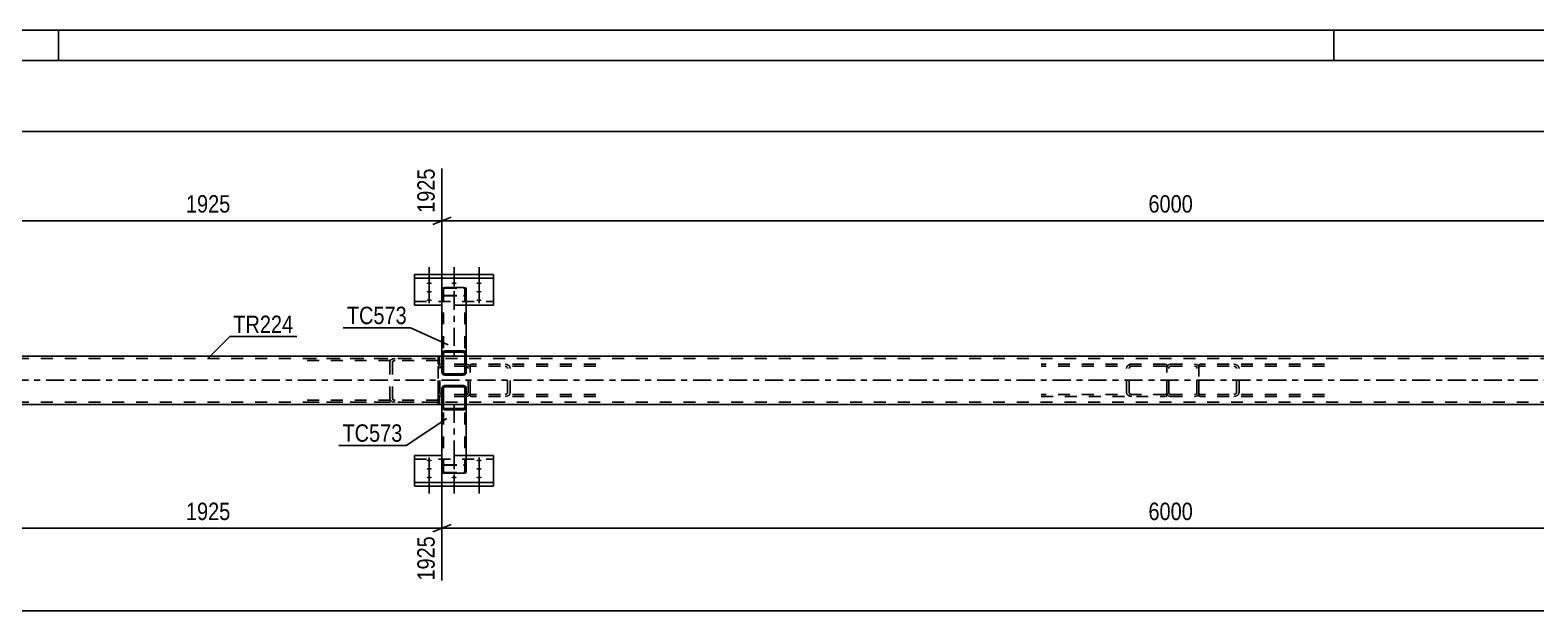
# Model space of a CAD drawing. Header units: millimetres. Extents: x -153 to 1036, y -682 to 159.
# Drawn here: x -18.5 to 229.5, y 63.3 to 158.9 of the extents above; entities that cross this region are included whole.
import ezdxf

# ---------------------------------------------------------------- set-up
doc = ezdxf.new("R2010")
doc.units = ezdxf.units.MM
doc.linetypes.add('DXK_LINE_DOT2', pattern=[3.9198, 1.9599, -1.9599])
doc.linetypes.add('DXK_LINE_DOT3', pattern=[5.9187, 2.979, -0.9799, 0.9799, -0.9799])
doc.styles.add('Arial Narrow', font='ARIALN.TTF', dxfattribs={"height": 0.2})

# ---------------------------------------------------------------- blocks, each defined once
blk = doc.blocks.new('Unknown-761548098-1163')
at = {"color": 5, "linetype": 'Continuous'}
for p, q in [((1036.19, 158.95), (-152.81, 158.95)), ((-13.81, 153.95), (-13.81, 158.95)), ((196.19, 153.95), (196.19, 158.95)), ((1031.19, 153.95), (-147.81, 153.95))]:
    blk.add_line(p, q, dxfattribs=at)
blk = doc.blocks.new('Part-761548098-4624 - 4503')
at = {"color": 2, "linetype": 'Continuous'}
for p, q in [((49.33, 116.37), (49.36, 116.43)), ((49.33, 116.37), (49.33, 105.64)), ((49.36, 116.43), (49.47, 116.48)), ((49.47, 116.48), (49.62, 116.52)), ((49.62, 116.52), (49.81, 116.53)), ((49.81, 116.53), (52.85, 116.53)), ((52.85, 116.53), (53.03, 116.52)), ((53.03, 116.52), (53.19, 116.48)), ((53.19, 116.48), (53.29, 116.43)), ((53.29, 116.43), (53.33, 116.37)), ((53.33, 116.37), (53.33, 105.26)), ((52.85, 105.26), (49.56, 105.26)), ((53.08, 105.26), (52.85, 105.26)), ((53.33, 105.26), (53.32, 105.26))]:
    blk.add_line(p, q, dxfattribs=at)
at = {"color": 7, "linetype": 'DXK_LINE_DOT2'}
for p, q in [((49.36, 115.27), (49.33, 115.33)), ((49.47, 115.21), (49.36, 115.27)), ((49.62, 115.18), (49.47, 115.21)), ((49.58, 116.4), (49.57, 116.37)), ((49.57, 116.37), (49.57, 106.04)), ((49.57, 115.33), (49.58, 115.3)), ((49.64, 116.43), (49.58, 116.4)), ((49.58, 115.3), (49.64, 115.27)), ((49.81, 115.16), (49.62, 115.18)), ((49.71, 116.44), (49.64, 116.43)), ((49.64, 115.27), (49.71, 115.25)), ((49.81, 116.45), (49.71, 116.44)), ((49.71, 115.25), (49.81, 115.25)), ((49.81, 116.45), (52.85, 116.45)), ((49.81, 115.25), (52.85, 115.25)), ((49.81, 115.16), (52.85, 115.16)), ((52.94, 116.44), (52.85, 116.45)), ((52.85, 115.25), (52.94, 115.25)), ((53.03, 115.18), (52.85, 115.16)), ((53.02, 116.43), (52.94, 116.44)), ((52.94, 115.25), (53.02, 115.27)), ((53.07, 116.4), (53.02, 116.43)), ((53.02, 115.27), (53.03, 115.28)), ((53.03, 115.28), (53.07, 115.3)), ((53.19, 115.21), (53.03, 115.18)), ((53.09, 116.37), (53.07, 116.4)), ((53.07, 115.3), (53.09, 115.33)), ((53.09, 116.37), (53.09, 105.26)), ((53.29, 115.27), (53.19, 115.21)), ((53.33, 115.33), (53.29, 115.27)), ((49.33, 105.64), (49.33, 105.26)), ((49.56, 105.26), (49.33, 105.26)), ((49.57, 106.04), (49.57, 105.26)), ((52.85, 105.26), (53.03, 105.26)), ((53.07, 105.26), (53.09, 105.26)), ((53.32, 105.26), (53.08, 105.26))]:
    blk.add_line(p, q, dxfattribs=at)
at = {"color": 7, "linetype": 'DXK_LINE_DOT3'}
blk.add_line((51.33, 115.85), (51.33, 105.26), dxfattribs=at)
blk = doc.blocks.new('Part-761548098-4531 - 4503')
at = {"color": 7, "linetype": 'DXK_LINE_DOT2'}
for p, q in [((168.73, 103.5), (168.68, 103.26)), ((168.68, 99.26), (168.68, 103.26)), ((169, 103.26), (169.02, 103.38)), ((169, 99.26), (169, 103.26)), ((169.32, 103.9), (169.07, 103.85)), ((169.2, 103.55), (169.32, 103.58)), ((169.32, 103.9), (173.32, 103.9)), ((169.32, 103.58), (173.32, 103.58)), ((173.56, 103.85), (173.32, 103.9)), ((173.32, 103.58), (173.44, 103.55)), ((173.61, 103.38), (173.64, 103.26)), ((173.64, 99.26), (173.64, 103.26)), ((173.96, 103.26), (173.91, 103.5)), ((173.96, 99.26), (173.96, 103.26)), ((168.68, 99.26), (168.73, 99.01)), ((169.02, 99.13), (169, 99.26)), ((173.64, 99.26), (173.61, 99.13)), ((173.91, 99.01), (173.96, 99.26)), ((169.07, 98.67), (169.32, 98.62)), ((169.32, 98.94), (169.2, 98.96)), ((169.32, 98.94), (173.32, 98.94)), ((169.32, 98.62), (173.32, 98.62)), ((173.44, 98.96), (173.32, 98.94)), ((173.32, 98.62), (173.56, 98.67))]:
    blk.add_line(p, q, dxfattribs=at)
for centre, radius, start, end in [((169.32, 103.26), 0.64, 112.5, 157.5), ((169.32, 103.26), 0.32, 112.5, 157.5), ((173.32, 103.26), 0.32, 22.5, 67.5), ((173.32, 103.26), 0.64, 22.5, 67.5), ((169.32, 99.26), 0.64, 202.5, 247.5), ((169.32, 99.26), 0.32, 202.5, 247.5), ((173.32, 99.26), 0.32, 292.5, 337.5), ((173.32, 99.26), 0.64, 292.5, 337.5)]:
    blk.add_arc(centre, radius, start, end, dxfattribs=at)
blk = doc.blocks.new('Part-761548098-4597 - 4503')
at = {"color": 7, "linetype": 'DXK_LINE_DOT2'}
for p, q in [((48.73, 103.5), (48.68, 103.26)), ((48.68, 99.26), (48.68, 103.26)), ((49, 103.26), (49.02, 103.38)), ((49, 99.26), (49, 103.26)), ((49.32, 103.9), (49.07, 103.85)), ((49.2, 103.55), (49.32, 103.58)), ((53.32, 103.9), (49.32, 103.9)), ((53.32, 103.58), (49.32, 103.58)), ((53.56, 103.85), (53.32, 103.9)), ((53.32, 103.58), (53.44, 103.55)), ((53.61, 103.38), (53.64, 103.26)), ((53.64, 99.26), (53.64, 103.26)), ((53.96, 103.26), (53.91, 103.5)), ((53.96, 99.26), (53.96, 103.26)), ((48.68, 99.26), (48.73, 99.01)), ((49.02, 99.13), (49, 99.26)), ((53.64, 99.26), (53.61, 99.13)), ((53.91, 99.01), (53.96, 99.26)), ((49.07, 98.67), (49.32, 98.62)), ((49.32, 98.94), (49.2, 98.96)), ((53.32, 98.94), (49.32, 98.94)), ((53.32, 98.62), (49.32, 98.62)), ((53.44, 98.96), (53.32, 98.94)), ((53.32, 98.62), (53.56, 98.67))]:
    blk.add_line(p, q, dxfattribs=at)
for centre, radius, start, end in [((49.32, 103.26), 0.64, 112.5, 157.5), ((49.32, 103.26), 0.32, 112.5, 157.5), ((53.32, 103.26), 0.32, 22.5, 67.5), ((53.32, 103.26), 0.64, 22.5, 67.5), ((49.32, 99.26), 0.64, 202.5, 247.5), ((49.32, 99.26), 0.32, 202.5, 247.5), ((53.32, 99.26), 0.32, 292.5, 337.5), ((53.32, 99.26), 0.64, 292.5, 337.5)]:
    blk.add_arc(centre, radius, start, end, dxfattribs=at)
blk = doc.blocks.new('Part-761548098-4681 - 4503')
at = {"color": 7, "linetype": 'DXK_LINE_DOT2'}
for p, q in [((910.31, 104.86), (-27.68, 104.86)), ((53.33, 105.26), (49.32, 105.26)), ((910.31, 97.66), (-27.68, 97.66)), ((53.33, 97.26), (49.33, 97.26))]:
    blk.add_line(p, q, dxfattribs=at)
at = {"color": 2, "linetype": 'Continuous'}
for p, q in [((49.32, 105.26), (-22.88, 105.26)), ((289.31, 105.26), (53.33, 105.26)), ((49.33, 97.26), (-22.88, 97.26)), ((289.32, 97.26), (53.33, 97.26))]:
    blk.add_line(p, q, dxfattribs=at)
at = {"color": 7, "linetype": 'DXK_LINE_DOT3'}
blk.add_line((-27.68, 101.26), (910.31, 101.26), dxfattribs=at)
blk = doc.blocks.new('Part-761548098-4556 - 4503')
at = {"color": 7, "linetype": 'DXK_LINE_DOT2'}
for p, q in [((49.33, 96.88), (49.33, 97.26)), ((49.57, 97.26), (49.33, 97.26)), ((49.57, 86.14), (49.57, 97.26)), ((53.33, 97.26), (53.02, 97.26)), ((53.07, 97.26), (53.09, 97.26)), ((53.09, 86.14), (53.09, 97.26)), ((53.33, 96.88), (53.33, 97.26)), ((49.33, 87.18), (49.36, 87.25)), ((49.36, 87.25), (49.47, 87.3)), ((49.47, 87.3), (49.62, 87.34)), ((49.58, 87.22), (49.57, 87.18)), ((49.64, 87.24), (49.58, 87.22)), ((49.62, 87.34), (49.81, 87.35)), ((49.71, 87.26), (49.64, 87.24)), ((49.81, 87.27), (49.71, 87.26)), ((49.81, 87.35), (52.85, 87.35)), ((49.81, 87.27), (52.85, 87.27)), ((52.85, 87.35), (53.03, 87.34)), ((52.94, 87.26), (52.85, 87.27)), ((53.02, 87.24), (52.94, 87.26)), ((53.07, 87.22), (53.02, 87.24)), ((53.03, 87.34), (53.19, 87.3)), ((53.09, 87.18), (53.07, 87.22)), ((53.19, 87.3), (53.29, 87.25)), ((53.29, 87.25), (53.33, 87.18)), ((49.57, 86.14), (49.58, 86.11)), ((49.58, 86.11), (49.64, 86.09)), ((49.64, 86.09), (49.71, 86.07)), ((49.71, 86.07), (49.81, 86.06)), ((49.81, 86.06), (52.85, 86.06)), ((52.85, 86.06), (52.94, 86.07)), ((52.94, 86.07), (53.02, 86.09)), ((53.02, 86.09), (53.07, 86.11)), ((53.07, 86.11), (53.09, 86.14))]:
    blk.add_line(p, q, dxfattribs=at)
at = {"color": 2, "linetype": 'Continuous'}
for p, q in [((49.33, 86.14), (49.33, 96.88)), ((53.09, 97.26), (49.57, 97.26)), ((53.33, 86.14), (53.33, 96.88)), ((49.36, 86.08), (49.33, 86.14)), ((49.47, 86.03), (49.36, 86.08)), ((49.62, 85.99), (49.47, 86.03)), ((49.81, 85.98), (49.62, 85.99)), ((49.81, 85.98), (52.85, 85.98)), ((53.03, 85.99), (52.85, 85.98)), ((53.19, 86.03), (53.03, 85.99)), ((53.29, 86.08), (53.19, 86.03)), ((53.33, 86.14), (53.29, 86.08))]:
    blk.add_line(p, q, dxfattribs=at)
at = {"color": 7, "linetype": 'DXK_LINE_DOT3'}
blk.add_line((51.33, 97.26), (51.33, 86.66), dxfattribs=at)
blk = doc.blocks.new('Part-761548098-4584 - 4503')
at = {"color": 7, "linetype": 'DXK_LINE_DOT2'}
for p, q in [((54.21, 103.9), (53.96, 103.86)), ((53.96, 98.65), (53.96, 103.86)), ((53.96, 103.51), (54.05, 103.55)), ((54.05, 103.55), (54.21, 103.58)), ((74.64, 103.9), (54.21, 103.9)), ((74.64, 103.58), (54.21, 103.58)), ((60.04, 103.85), (59.71, 103.9)), ((59.71, 103.58), (59.87, 103.55)), ((60.11, 103.38), (60.14, 103.26)), ((60.14, 99.26), (60.14, 103.26)), ((60.58, 103.26), (60.52, 103.5)), ((60.58, 99.26), (60.58, 103.26)), ((60.14, 99.26), (60.11, 99.13)), ((60.52, 99.01), (60.58, 99.26)), ((54.05, 98.96), (53.96, 99)), ((53.96, 98.65), (54.21, 98.62)), ((54.21, 98.94), (54.05, 98.96)), ((74.64, 98.94), (54.21, 98.94)), ((74.64, 98.62), (54.21, 98.62)), ((59.87, 98.96), (59.71, 98.94)), ((59.71, 98.62), (60.04, 98.67))]:
    blk.add_line(p, q, dxfattribs=at)
for centre, radius, start, end in [((59.77, 103.16), 0.401, 32.4104, 75.4453), ((59.84, 103.07), 0.802, 32.4104, 75.4453), ((59.77, 99.35), 0.401, 284.5547, 327.5896), ((59.84, 99.44), 0.802, 284.5547, 327.5896)]:
    blk.add_arc(centre, radius, start, end, dxfattribs=at)
blk = doc.blocks.new('Part-761548098-4585 - 4503')
at = {"color": 7, "linetype": 'DXK_LINE_DOT2'}
for p, q in [((168.42, 103.9), (148, 103.9)), ((168.42, 103.58), (148, 103.58)), ((162.12, 103.5), (162.05, 103.26)), ((162.05, 99.26), (162.05, 103.26)), ((162.49, 103.26), (162.52, 103.38)), ((162.49, 99.26), (162.49, 103.26)), ((162.93, 103.9), (162.59, 103.85)), ((162.76, 103.55), (162.93, 103.58)), ((168.42, 103.9), (168.68, 103.86)), ((168.42, 103.58), (168.59, 103.55)), ((168.59, 103.55), (168.68, 103.51)), ((168.68, 98.65), (168.68, 103.86)), ((162.05, 99.26), (162.12, 99.01)), ((162.52, 99.13), (162.49, 99.26)), ((168.42, 98.94), (148, 98.94)), ((148, 98.62), (168.42, 98.62)), ((162.59, 98.67), (162.93, 98.62)), ((162.93, 98.94), (162.76, 98.96)), ((168.59, 98.96), (168.42, 98.94)), ((168.42, 98.62), (168.68, 98.65)), ((168.68, 99), (168.59, 98.96))]:
    blk.add_line(p, q, dxfattribs=at)
for centre, radius, start, end in [((162.79, 103.07), 0.802, 104.5547, 147.5896), ((162.86, 103.16), 0.401, 104.5547, 147.5896), ((162.79, 99.44), 0.802, 212.4104, 255.4453), ((162.86, 99.35), 0.401, 212.4104, 255.4453)]:
    blk.add_arc(centre, radius, start, end, dxfattribs=at)
blk = doc.blocks.new('Part-761548098-4586 - 4503')
at = {"color": 7, "linetype": 'DXK_LINE_DOT2'}
for p, q in [((26.68, 104.86), (48.68, 104.86)), ((48.68, 104.54), (26.68, 104.54)), ((40.8, 104.46), (40.73, 104.22)), ((40.73, 98.3), (40.73, 104.22)), ((41.17, 104.22), (41.21, 104.34)), ((41.17, 98.3), (41.17, 104.22)), ((41.61, 104.86), (41.28, 104.81)), ((41.44, 104.51), (41.61, 104.54)), ((48.68, 97.66), (48.68, 104.86)), ((48.68, 97.98), (26.68, 97.98)), ((48.68, 97.66), (26.68, 97.66)), ((40.73, 98.3), (40.8, 98.05)), ((41.21, 98.17), (41.17, 98.3)), ((41.28, 97.71), (41.61, 97.66)), ((41.61, 97.98), (41.44, 98))]:
    blk.add_line(p, q, dxfattribs=at)
for centre, radius, start, end in [((41.48, 104.03), 0.802, 104.5547, 147.5896), ((41.54, 104.12), 0.401, 104.5547, 147.5896), ((41.48, 98.48), 0.802, 212.4104, 255.4453), ((41.54, 98.39), 0.401, 212.4104, 255.4453)]:
    blk.add_arc(centre, radius, start, end, dxfattribs=at)
blk = doc.blocks.new('Part-761548098-4587 - 4503')
at = {"color": 7, "linetype": 'DXK_LINE_DOT2'}
for p, q in [((174.21, 103.9), (173.96, 103.86)), ((173.96, 103.86), (173.96, 98.65)), ((173.96, 103.51), (174.05, 103.55)), ((174.05, 103.55), (174.21, 103.58)), ((194.64, 103.9), (174.21, 103.9)), ((194.64, 103.58), (174.21, 103.58)), ((180.04, 103.85), (179.71, 103.9)), ((179.71, 103.58), (179.87, 103.55)), ((180.11, 103.38), (180.14, 103.26)), ((180.14, 99.26), (180.14, 103.26)), ((180.58, 103.26), (180.52, 103.5)), ((180.58, 99.26), (180.58, 103.26)), ((180.14, 99.26), (180.11, 99.13)), ((180.52, 99.01), (180.58, 99.26)), ((174.05, 98.96), (173.96, 99)), ((173.96, 98.65), (174.21, 98.62)), ((174.21, 98.94), (174.05, 98.96)), ((194.64, 98.94), (174.21, 98.94)), ((194.64, 98.62), (174.21, 98.62)), ((179.87, 98.96), (179.71, 98.94)), ((179.71, 98.62), (180.04, 98.67))]:
    blk.add_line(p, q, dxfattribs=at)
for centre, radius, start, end in [((179.77, 103.16), 0.401, 32.4104, 75.4453), ((179.84, 103.07), 0.802, 32.4104, 75.4453), ((179.77, 99.35), 0.401, 284.5547, 327.5896), ((179.84, 99.44), 0.802, 284.5547, 327.5896)]:
    blk.add_arc(centre, radius, start, end, dxfattribs=at)
blk = doc.blocks.new('Bolt-761548098-4607 - 4503')
at = {"linetype": 'Continuous'}
for points in [[(47.23, 117.4), (47.32, 117.4), (47.41, 117.39), (47.49, 117.37), (47.55, 117.35), (47.61, 117.33), (47.65, 117.3), (47.66, 117.27), (47.66, 117.24), (47.65, 117.2), (47.61, 117.18), (47.55, 117.15), (47.49, 117.13), (47.41, 117.11), (47.32, 117.1), (47.23, 117.1), (47.14, 117.1), (47.05, 117.11), (46.97, 117.13), (46.9, 117.15), (46.85, 117.18), (46.81, 117.2), (46.79, 117.24), (46.79, 117.27), (46.81, 117.3), (46.85, 117.33), (46.9, 117.35), (46.97, 117.37), (47.05, 117.39), (47.14, 117.4)], [(51.33, 117.4), (51.42, 117.4), (51.51, 117.39), (51.59, 117.37), (51.65, 117.35), (51.71, 117.33), (51.75, 117.3), (51.76, 117.27), (51.76, 117.24), (51.75, 117.2), (51.71, 117.18), (51.65, 117.15), (51.59, 117.13), (51.51, 117.11), (51.42, 117.1), (51.33, 117.1), (51.24, 117.1), (51.15, 117.11), (51.07, 117.13), (51, 117.15), (50.95, 117.18), (50.91, 117.2), (50.89, 117.24), (50.89, 117.27), (50.91, 117.3), (50.95, 117.33), (51, 117.35), (51.07, 117.37), (51.15, 117.39), (51.24, 117.4)], [(55.43, 117.4), (55.52, 117.4), (55.61, 117.39), (55.69, 117.37), (55.75, 117.35), (55.81, 117.33), (55.85, 117.3), (55.86, 117.27), (55.86, 117.24), (55.85, 117.2), (55.81, 117.18), (55.75, 117.15), (55.69, 117.13), (55.61, 117.11), (55.52, 117.1), (55.43, 117.1), (55.34, 117.1), (55.25, 117.11), (55.17, 117.13), (55.1, 117.15), (55.05, 117.18), (55.01, 117.2), (54.99, 117.24), (54.99, 117.27), (55.01, 117.3), (55.05, 117.33), (55.1, 117.35), (55.17, 117.37), (55.25, 117.39), (55.34, 117.4)], [(47.23, 116), (47.32, 116), (47.41, 115.99), (47.49, 115.97), (47.55, 115.95), (47.61, 115.92), (47.65, 115.9), (47.66, 115.86), (47.66, 115.83), (47.65, 115.8), (47.61, 115.77), (47.55, 115.75), (47.49, 115.73), (47.41, 115.71), (47.32, 115.7), (47.23, 115.7), (47.14, 115.7), (47.05, 115.71), (46.97, 115.73), (46.9, 115.75), (46.85, 115.77), (46.81, 115.8), (46.79, 115.83), (46.79, 115.86), (46.81, 115.9), (46.85, 115.92), (46.9, 115.95), (46.97, 115.97), (47.05, 115.99), (47.14, 116)], [(47.23, 114.6), (47.32, 114.59), (47.41, 114.58), (47.49, 114.57), (47.55, 114.55), (47.61, 114.52), (47.65, 114.49), (47.66, 114.46), (47.66, 114.43), (47.65, 114.4), (47.61, 114.37), (47.55, 114.35), (47.49, 114.32), (47.41, 114.31), (47.32, 114.3), (47.23, 114.3), (47.14, 114.3), (47.05, 114.31), (46.97, 114.32), (46.9, 114.35), (46.85, 114.37), (46.81, 114.4), (46.79, 114.43), (46.79, 114.46), (46.81, 114.49), (46.85, 114.52), (46.9, 114.55), (46.97, 114.57), (47.05, 114.58), (47.14, 114.59)], [(55.43, 116), (55.52, 116), (55.61, 115.99), (55.69, 115.97), (55.75, 115.95), (55.81, 115.92), (55.85, 115.9), (55.86, 115.86), (55.86, 115.83), (55.85, 115.8), (55.81, 115.77), (55.75, 115.75), (55.69, 115.73), (55.61, 115.71), (55.52, 115.7), (55.43, 115.7), (55.34, 115.7), (55.25, 115.71), (55.17, 115.73), (55.1, 115.75), (55.05, 115.77), (55.01, 115.8), (54.99, 115.83), (54.99, 115.86), (55.01, 115.9), (55.05, 115.92), (55.1, 115.95), (55.17, 115.97), (55.25, 115.99), (55.34, 116)], [(55.43, 114.6), (55.52, 114.59), (55.61, 114.58), (55.69, 114.57), (55.75, 114.55), (55.81, 114.52), (55.85, 114.49), (55.86, 114.46), (55.86, 114.43), (55.85, 114.4), (55.81, 114.37), (55.75, 114.35), (55.69, 114.32), (55.61, 114.31), (55.52, 114.3), (55.43, 114.3), (55.34, 114.3), (55.25, 114.31), (55.17, 114.32), (55.1, 114.35), (55.05, 114.37), (55.01, 114.4), (54.99, 114.43), (54.99, 114.46), (55.01, 114.49), (55.05, 114.52), (55.1, 114.55), (55.17, 114.57), (55.25, 114.58), (55.34, 114.59)]]:
    blk.add_hatch(color=1, dxfattribs=at).paths.add_polyline_path(points)
at = {"color": 1, "linetype": 'Continuous'}
for p, q in [((47.23, 116.76), (47.23, 119.88)), ((51.33, 116.76), (51.33, 119.88)), ((55.43, 116.76), (55.43, 119.88)), ((47.23, 115.36), (47.23, 118.48)), ((47.23, 113.96), (47.23, 117.08)), ((55.43, 115.36), (55.43, 118.48)), ((55.43, 113.96), (55.43, 117.08))]:
    blk.add_line(p, q, dxfattribs=at)
at = {"color": 1, "linetype": 'DXK_LINE_DOT2'}
blk.add_line((51.33, 113.96), (51.33, 117.08), dxfattribs=at)
blk = doc.blocks.new('Part-761548098-4608 - 4503')
at = {"color": 2, "linetype": 'Continuous'}
for p, q in [((44.83, 113.63), (44.83, 118.67)), ((44.83, 118.67), (57.83, 118.67)), ((57.83, 118.07), (44.83, 118.07)), ((57.83, 118.67), (57.83, 113.63)), ((49.33, 113.63), (44.83, 113.63)), ((57.83, 113.63), (53.33, 113.63))]:
    blk.add_line(p, q, dxfattribs=at)
at = {"color": 7, "linetype": 'DXK_LINE_DOT2'}
for p, q in [((44.83, 114.23), (57.83, 114.23)), ((53.33, 113.63), (49.33, 113.63))]:
    blk.add_line(p, q, dxfattribs=at)
blk = doc.blocks.new('Bolt-761548098-4626 - 4503')
at = {"linetype": 'Continuous'}
for points in [[(47.23, 87.92), (47.14, 87.92), (47.05, 87.93), (46.97, 87.94), (46.9, 87.97), (46.85, 87.99), (46.81, 88.02), (46.79, 88.05), (46.79, 88.08), (46.81, 88.11), (46.85, 88.14), (46.9, 88.17), (46.97, 88.19), (47.05, 88.2), (47.14, 88.21), (47.23, 88.22), (47.32, 88.21), (47.41, 88.2), (47.49, 88.19), (47.55, 88.17), (47.61, 88.14), (47.65, 88.11), (47.66, 88.08), (47.66, 88.05), (47.65, 88.02), (47.61, 87.99), (47.55, 87.97), (47.49, 87.94), (47.41, 87.93), (47.32, 87.92)], [(47.23, 86.51), (47.14, 86.52), (47.05, 86.53), (46.97, 86.54), (46.9, 86.56), (46.85, 86.59), (46.81, 86.62), (46.79, 86.65), (46.79, 86.68), (46.81, 86.71), (46.85, 86.74), (46.9, 86.76), (46.97, 86.79), (47.05, 86.8), (47.14, 86.81), (47.23, 86.81), (47.32, 86.81), (47.41, 86.8), (47.49, 86.79), (47.55, 86.76), (47.61, 86.74), (47.65, 86.71), (47.66, 86.68), (47.66, 86.65), (47.65, 86.62), (47.61, 86.59), (47.55, 86.56), (47.49, 86.54), (47.41, 86.53), (47.32, 86.52)], [(55.43, 87.92), (55.34, 87.92), (55.25, 87.93), (55.17, 87.94), (55.1, 87.97), (55.05, 87.99), (55.01, 88.02), (54.99, 88.05), (54.99, 88.08), (55.01, 88.11), (55.05, 88.14), (55.1, 88.17), (55.17, 88.19), (55.25, 88.2), (55.34, 88.21), (55.43, 88.22), (55.52, 88.21), (55.61, 88.2), (55.69, 88.19), (55.75, 88.17), (55.81, 88.14), (55.85, 88.11), (55.86, 88.08), (55.86, 88.05), (55.85, 88.02), (55.81, 87.99), (55.75, 87.97), (55.69, 87.94), (55.61, 87.93), (55.52, 87.92)], [(55.43, 86.51), (55.34, 86.52), (55.25, 86.53), (55.17, 86.54), (55.1, 86.56), (55.05, 86.59), (55.01, 86.62), (54.99, 86.65), (54.99, 86.68), (55.01, 86.71), (55.05, 86.74), (55.1, 86.76), (55.17, 86.79), (55.25, 86.8), (55.34, 86.81), (55.43, 86.81), (55.52, 86.81), (55.61, 86.8), (55.69, 86.79), (55.75, 86.76), (55.81, 86.74), (55.85, 86.71), (55.86, 86.68), (55.86, 86.65), (55.85, 86.62), (55.81, 86.59), (55.75, 86.56), (55.69, 86.54), (55.61, 86.53), (55.52, 86.52)], [(47.23, 85.11), (47.14, 85.11), (47.05, 85.12), (46.97, 85.14), (46.9, 85.16), (46.85, 85.19), (46.81, 85.22), (46.79, 85.25), (46.79, 85.28), (46.81, 85.31), (46.85, 85.34), (46.9, 85.36), (46.97, 85.38), (47.05, 85.4), (47.14, 85.41), (47.23, 85.41), (47.32, 85.41), (47.41, 85.4), (47.49, 85.38), (47.55, 85.36), (47.61, 85.34), (47.65, 85.31), (47.66, 85.28), (47.66, 85.25), (47.65, 85.22), (47.61, 85.19), (47.55, 85.16), (47.49, 85.14), (47.41, 85.12), (47.32, 85.11)], [(51.33, 85.11), (51.24, 85.11), (51.15, 85.12), (51.07, 85.14), (51, 85.16), (50.95, 85.19), (50.91, 85.22), (50.89, 85.25), (50.89, 85.28), (50.91, 85.31), (50.95, 85.34), (51, 85.36), (51.07, 85.38), (51.15, 85.4), (51.24, 85.41), (51.33, 85.41), (51.42, 85.41), (51.51, 85.4), (51.59, 85.38), (51.65, 85.36), (51.71, 85.34), (51.75, 85.31), (51.76, 85.28), (51.76, 85.25), (51.75, 85.22), (51.71, 85.19), (51.65, 85.16), (51.59, 85.14), (51.51, 85.12), (51.42, 85.11)], [(55.43, 85.11), (55.34, 85.11), (55.25, 85.12), (55.17, 85.14), (55.1, 85.16), (55.05, 85.19), (55.01, 85.22), (54.99, 85.25), (54.99, 85.28), (55.01, 85.31), (55.05, 85.34), (55.1, 85.36), (55.17, 85.38), (55.25, 85.4), (55.34, 85.41), (55.43, 85.41), (55.52, 85.41), (55.61, 85.4), (55.69, 85.38), (55.75, 85.36), (55.81, 85.34), (55.85, 85.31), (55.86, 85.28), (55.86, 85.25), (55.85, 85.22), (55.81, 85.19), (55.75, 85.16), (55.69, 85.14), (55.61, 85.12), (55.52, 85.11)]]:
    blk.add_hatch(color=1, dxfattribs=at).paths.add_polyline_path(points)
at = {"color": 1, "linetype": 'Continuous'}
for p, q in [((47.23, 88.56), (47.23, 85.44)), ((47.23, 87.15), (47.23, 84.03)), ((55.43, 88.56), (55.43, 85.44)), ((55.43, 87.15), (55.43, 84.03)), ((47.23, 85.75), (47.23, 82.63)), ((51.33, 85.75), (51.33, 82.63)), ((55.43, 85.75), (55.43, 82.63))]:
    blk.add_line(p, q, dxfattribs=at)
at = {"color": 1, "linetype": 'DXK_LINE_DOT2'}
blk.add_line((51.33, 88.56), (51.33, 85.44), dxfattribs=at)
blk = doc.blocks.new('Part-761548098-4627 - 4503')
at = {"color": 2, "linetype": 'Continuous'}
for p, q in [((44.83, 83.84), (44.83, 88.89)), ((49.33, 88.89), (44.83, 88.89)), ((57.83, 88.89), (53.33, 88.89)), ((57.83, 83.84), (57.83, 88.89)), ((44.83, 84.44), (57.83, 84.44)), ((44.83, 83.84), (57.83, 83.84))]:
    blk.add_line(p, q, dxfattribs=at)
at = {"color": 7, "linetype": 'DXK_LINE_DOT2'}
for p, q in [((44.83, 88.29), (57.83, 88.29)), ((53.33, 88.89), (49.33, 88.89))]:
    blk.add_line(p, q, dxfattribs=at)
blk = doc.blocks.new('Part-761548098-4653 - 4503')
at = {"color": 7, "linetype": 'DXK_LINE_DOT2'}
for p, q in [((48.68, 97.42), (48.68, 98.62)), ((48.68, 98.62), (48.92, 98.62)), ((48.92, 98.62), (48.68, 98.62)), ((48.92, 97.42), (48.68, 97.42)), ((48.68, 97.42), (48.92, 97.42)), ((48.92, 97.42), (48.92, 98.62))]:
    blk.add_line(p, q, dxfattribs=at)
blk = doc.blocks.new('Part-761548098-4654 - 4503')
at = {"color": 7, "linetype": 'DXK_LINE_DOT2'}
for p, q in [((48.68, 105.1), (48.92, 105.1)), ((48.68, 105.1), (48.68, 103.9)), ((48.68, 105.1), (48.92, 105.1)), ((48.92, 105.1), (48.92, 103.9)), ((48.68, 103.9), (48.92, 103.9)), ((48.92, 103.9), (48.68, 103.9))]:
    blk.add_line(p, q, dxfattribs=at)
blk = doc.blocks.new('Part-761548098-4757 - 4503')
at = {"color": 2, "linetype": 'Continuous'}
for p, q in [((49.36, 100.1), (49.33, 99.92)), ((49.33, 96.88), (49.33, 99.92)), ((49.47, 100.26), (49.36, 100.1)), ((49.62, 100.36), (49.47, 100.26)), ((49.57, 99.92), (49.58, 100.01)), ((49.57, 99.92), (49.57, 99.92)), ((49.57, 96.88), (49.57, 99.92)), ((49.58, 100.01), (49.64, 100.09)), ((49.81, 100.4), (49.62, 100.36)), ((49.64, 100.09), (49.71, 100.14)), ((49.71, 100.14), (49.81, 100.16)), ((49.81, 100.4), (52.85, 100.4)), ((49.81, 100.4), (49.81, 100.4)), ((49.81, 100.16), (49.81, 100.16)), ((49.81, 100.16), (52.85, 100.16)), ((52.85, 100.4), (52.85, 100.4)), ((53.03, 100.36), (52.85, 100.4)), ((52.85, 100.16), (52.85, 100.16)), ((52.85, 100.16), (52.94, 100.14)), ((52.94, 100.14), (53.02, 100.09)), ((53.02, 100.09), (53.07, 100.01)), ((53.19, 100.26), (53.03, 100.36)), ((53.07, 100.01), (53.09, 99.92)), ((53.09, 99.92), (53.09, 99.92)), ((53.09, 96.88), (53.09, 99.92)), ((53.29, 100.1), (53.19, 100.26)), ((53.33, 99.92), (53.29, 100.1)), ((53.33, 96.88), (53.33, 99.92)), ((49.33, 96.88), (49.36, 96.7)), ((49.57, 96.88), (49.57, 96.88)), ((49.58, 96.79), (49.57, 96.88)), ((49.64, 96.71), (49.58, 96.79)), ((49.71, 96.66), (49.64, 96.71)), ((53.02, 96.71), (52.94, 96.66)), ((53.07, 96.79), (53.02, 96.71)), ((53.09, 96.88), (53.07, 96.79)), ((53.09, 96.88), (53.09, 96.88)), ((53.29, 96.7), (53.33, 96.88)), ((49.36, 96.7), (49.47, 96.54)), ((49.47, 96.54), (49.62, 96.44)), ((49.62, 96.44), (49.81, 96.4)), ((49.81, 96.64), (49.71, 96.66)), ((49.81, 96.64), (49.81, 96.64)), ((49.81, 96.64), (52.85, 96.64)), ((49.81, 96.4), (52.85, 96.4)), ((49.81, 96.4), (49.81, 96.4)), ((52.94, 96.66), (52.85, 96.64)), ((52.85, 96.64), (52.85, 96.64)), ((52.85, 96.4), (53.03, 96.44)), ((52.85, 96.4), (52.85, 96.4)), ((53.03, 96.44), (53.19, 96.54)), ((53.19, 96.54), (53.29, 96.7))]:
    blk.add_line(p, q, dxfattribs=at)
at = {"color": 7, "linetype": 'DXK_LINE_DOT2'}
for p, q in [((49.33, 99.92), (49.36, 100.1)), ((49.58, 100.01), (49.57, 99.92)), ((49.64, 100.09), (49.58, 100.01)), ((49.62, 100.36), (49.81, 100.4)), ((49.71, 100.14), (49.64, 100.09)), ((49.81, 100.16), (49.71, 100.14)), ((52.85, 100.4), (49.81, 100.4)), ((49.81, 100.16), (52.85, 100.16)), ((52.85, 100.4), (53.03, 100.36)), ((52.94, 100.14), (52.85, 100.16)), ((53.02, 100.09), (52.94, 100.14)), ((53.07, 100.01), (53.02, 100.09)), ((53.09, 99.92), (53.07, 100.01)), ((53.29, 100.1), (53.33, 99.92)), ((49.57, 97.26), (49.33, 97.26)), ((49.33, 96.88), (49.33, 96.88)), ((49.36, 96.7), (49.33, 96.88)), ((49.57, 96.88), (49.57, 96.88)), ((49.57, 96.88), (49.58, 96.79)), ((49.58, 96.79), (49.64, 96.71)), ((49.64, 96.71), (49.71, 96.66)), ((52.94, 96.66), (53.02, 96.71)), ((53.02, 96.71), (53.07, 96.79)), ((53.07, 96.79), (53.09, 96.88)), ((53.33, 97.26), (53.09, 97.26)), ((53.09, 96.88), (53.09, 96.88)), ((53.33, 96.88), (53.29, 96.7)), ((49.47, 96.54), (49.36, 96.7)), ((49.62, 96.44), (49.47, 96.54)), ((49.81, 96.4), (49.62, 96.44)), ((49.71, 96.66), (49.81, 96.64)), ((52.85, 96.64), (49.81, 96.64)), ((49.81, 96.4), (52.85, 96.4)), ((52.85, 96.64), (52.94, 96.66)), ((53.03, 96.44), (52.85, 96.4)), ((53.19, 96.54), (53.03, 96.44)), ((53.29, 96.7), (53.19, 96.54))]:
    blk.add_line(p, q, dxfattribs=at)
for centre, start, end in [((49.81, 99.92), 112.5, 157.5), ((52.85, 99.92), 22.5, 67.5)]:
    blk.add_arc(centre, 0.48, start, end, dxfattribs=at)
blk = doc.blocks.new('Part-761548098-4758 - 4503')
at = {"color": 2, "linetype": 'Continuous'}
for p, q in [((49.32, 105.63), (49.36, 105.81)), ((49.32, 105.63), (49.32, 102.59)), ((49.36, 105.81), (49.47, 105.97)), ((49.47, 105.97), (49.62, 106.07)), ((49.58, 105.72), (49.56, 105.63)), ((49.56, 105.63), (49.56, 102.59)), ((49.64, 105.8), (49.58, 105.72)), ((49.62, 106.07), (49.8, 106.11)), ((49.71, 105.85), (49.64, 105.8)), ((49.8, 105.87), (49.71, 105.85)), ((52.84, 106.11), (49.8, 106.11)), ((52.84, 105.87), (49.8, 105.87)), ((52.84, 106.11), (53.03, 106.07)), ((52.94, 105.85), (52.84, 105.87)), ((53.01, 105.8), (52.94, 105.85)), ((53.07, 105.72), (53.01, 105.8)), ((53.03, 106.07), (53.18, 105.97)), ((53.08, 105.63), (53.07, 105.72)), ((53.08, 105.63), (53.08, 102.59)), ((53.18, 105.97), (53.29, 105.81)), ((53.29, 105.81), (53.32, 105.63)), ((53.32, 105.63), (53.32, 102.59)), ((49.32, 102.59), (49.36, 102.4)), ((49.36, 102.4), (49.47, 102.25)), ((49.47, 102.25), (49.62, 102.14)), ((49.56, 102.59), (49.58, 102.5)), ((49.58, 102.5), (49.64, 102.42)), ((49.62, 102.14), (49.8, 102.11)), ((49.64, 102.42), (49.71, 102.37)), ((49.71, 102.37), (49.8, 102.35)), ((52.84, 102.35), (49.8, 102.35)), ((52.84, 102.11), (49.8, 102.11)), ((52.84, 102.35), (52.94, 102.37)), ((52.84, 102.11), (53.03, 102.14)), ((52.94, 102.37), (53.01, 102.42)), ((53.01, 102.42), (53.07, 102.5)), ((53.03, 102.14), (53.18, 102.25)), ((53.07, 102.5), (53.08, 102.59)), ((53.18, 102.25), (53.29, 102.4)), ((53.29, 102.4), (53.32, 102.59))]:
    blk.add_line(p, q, dxfattribs=at)
at = {"color": 7, "linetype": 'DXK_LINE_DOT2'}
for p, q in [((49.56, 105.26), (49.32, 105.26)), ((53.32, 105.26), (53.08, 105.26)), ((49.36, 102.4), (49.32, 102.59)), ((49.8, 102.11), (49.62, 102.14)), ((53.03, 102.14), (52.84, 102.11)), ((53.32, 102.59), (53.29, 102.4))]:
    blk.add_line(p, q, dxfattribs=at)
for centre, start, end in [((49.8, 102.59), 202.5, 247.5), ((52.84, 102.59), 292.5, 337.5)]:
    blk.add_arc(centre, 0.48, start, end, dxfattribs=at)
blk = doc.blocks.new('StraightDimension-761548098-11815 - 4503')
at = {"color": 7, "linetype": 'Continuous'}
blk.add_line((-28.68, 142.24), (911.31, 142.24), dxfattribs=at)
blk = doc.blocks.new('StraightDimension-761548098-11749 - 4503')
at = {"color": 7, "linetype": 'Continuous'}
blk.add_line((-27.68, 63.28), (910.32, 63.28), dxfattribs=at)
blk = doc.blocks.new('StraightDimension-761548098-4849 - 4503')
at = {"color": 7, "linetype": 'Continuous'}
for p, q in [((49.33, 110.77), (49.33, 136.16)), ((289.32, 109.15), (289.32, 136.16)), ((50.83, 128.14), (47.83, 126.94)), ((49.33, 127.54), (289.32, 127.54)), ((287.82, 126.94), (290.82, 128.14))]:
    blk.add_line(p, q, dxfattribs=at)
at = {"color": 0, "linetype": 'Continuous'}
blk.add_wipeout([(288.72, 136.76), (284.52, 136.76), (284.52, 128.24), (288.72, 128.24)], dxfattribs=at)
at = {"color": 0}
blk.add_wipeout([(173.58, 128.29), (173.58, 132.49), (165.07, 132.49), (165.07, 128.29)], dxfattribs=at)
at = {"color": 3, "linetype": 'Continuous', "style": 'Arial Narrow'}
blk.add_text('7925', height=2.863, rotation=90.0002, dxfattribs=at).set_placement((288.12, 128.84))
at = {"color": 3, "style": 'Arial Narrow'}
blk.add_text('6000', height=2.863, dxfattribs=at).set_placement((165.67, 128.89))
blk = doc.blocks.new('StraightDimension-761548098-4860 - 4503')
at = {"color": 7, "linetype": 'Continuous'}
for p, q in [((49.33, 110.77), (49.33, 136.16)), ((-27.68, 106.26), (-27.68, 130.67)), ((-26.18, 128.14), (-29.18, 126.94)), ((-27.68, 127.54), (49.33, 127.54)), ((47.83, 126.94), (50.83, 128.14))]:
    blk.add_line(p, q, dxfattribs=at)
at = {"color": 0, "linetype": 'Continuous'}
for points in [[(48.73, 136.76), (44.53, 136.76), (44.53, 128.24), (48.73, 128.24)], [(-28.28, 131.27), (-32.48, 131.27), (-32.48, 128.24), (-28.28, 128.24)]]:
    blk.add_wipeout(points, dxfattribs=at)
at = {"color": 0}
blk.add_wipeout([(15.08, 128.29), (15.08, 132.49), (6.57, 132.49), (6.57, 128.29)], dxfattribs=at)
at = {"color": 3, "linetype": 'Continuous', "style": 'Arial Narrow'}
for s, height, p in [('1925', 2.863, (48.13, 128.84)), ('0', 2.86, (-28.88, 128.84))]:
    blk.add_text(s, height=height, rotation=90.0002, dxfattribs=at).set_placement(p)
at = {"color": 3, "style": 'Arial Narrow'}
blk.add_text('1925', height=2.863, dxfattribs=at).set_placement((7.17, 128.89))
blk = doc.blocks.new('StraightDimension-761548098-11707 - 4503')
at = {"color": 7, "linetype": 'Continuous'}
for p, q in [((49.33, 87.89), (49.33, 68.27)), ((289.32, 87.89), (289.32, 68.27)), ((50.83, 77.49), (47.83, 76.29)), ((49.33, 76.89), (289.32, 76.89)), ((287.82, 76.29), (290.82, 77.49))]:
    blk.add_line(p, q, dxfattribs=at)
at = {"color": 0}
blk.add_wipeout([(173.58, 77.64), (173.58, 81.84), (165.07, 81.84), (165.07, 77.64)], dxfattribs=at)
at = {"color": 0, "linetype": 'Continuous'}
blk.add_wipeout([(288.72, 76.19), (284.52, 76.19), (284.52, 67.67), (288.72, 67.67)], dxfattribs=at)
at = {"color": 3, "style": 'Arial Narrow'}
blk.add_text('6000', height=2.863, dxfattribs=at).set_placement((165.67, 78.24))
at = {"color": 3, "linetype": 'Continuous', "style": 'Arial Narrow'}
blk.add_text('7925', height=2.863, rotation=90.0002, dxfattribs=at).set_placement((288.12, 68.27))
blk = doc.blocks.new('StraightDimension-761548098-11708 - 4503')
at = {"color": 7, "linetype": 'Continuous'}
for p, q in [((-27.68, 96.26), (-27.68, 73.76)), ((49.33, 87.89), (49.33, 68.27)), ((-26.18, 77.49), (-29.18, 76.29)), ((-27.68, 76.89), (49.33, 76.89)), ((47.83, 76.29), (50.83, 77.49))]:
    blk.add_line(p, q, dxfattribs=at)
at = {"color": 0}
blk.add_wipeout([(15.08, 77.64), (15.08, 81.84), (6.57, 81.84), (6.57, 77.64)], dxfattribs=at)
at = {"color": 0, "linetype": 'Continuous'}
for points in [[(-28.28, 76.19), (-32.48, 76.19), (-32.48, 73.16), (-28.28, 73.16)], [(48.73, 76.19), (44.53, 76.19), (44.53, 67.67), (48.73, 67.67)]]:
    blk.add_wipeout(points, dxfattribs=at)
at = {"color": 3, "style": 'Arial Narrow'}
blk.add_text('1925', height=2.863, dxfattribs=at).set_placement((7.17, 78.24))
at = {"color": 3, "linetype": 'Continuous', "style": 'Arial Narrow'}
for s, height, p in [('0', 2.86, (-28.88, 73.76)), ('1925', 2.863, (48.13, 68.27))]:
    blk.add_text(s, height=height, rotation=90.0002, dxfattribs=at).set_placement(p)
blk = doc.blocks.new('Mark-761548098-4677 - 4503')
at = {"color": 0}
blk.add_wipeout([(24.83, 109.05), (24.83, 112.05), (14.97, 112.05), (14.97, 109.05)], dxfattribs=at)
blk.add_wipeout([(24.83, 109.05), (24.83, 112.05), (14.97, 112.05), (14.97, 109.05)], dxfattribs=at)
at = {"color": 30, "linetype": 'Continuous'}
for p, q in [((10.83, 104.91), (14.37, 108.45)), ((14.37, 108.45), (25.43, 108.45))]:
    blk.add_line(p, q, dxfattribs=at)
at = {"color": 3, "style": 'Arial Narrow'}
blk.add_text('TR224', height=2.863, dxfattribs=at).set_placement((14.97, 109.05))
blk = doc.blocks.new('Mark-761548098-4552 - 4503')
at = {"color": 0}
blk.add_wipeout([(42.81, 91.14), (42.81, 94.14), (32.95, 94.14), (32.95, 91.14)], dxfattribs=at)
blk.add_wipeout([(42.81, 91.14), (42.81, 94.14), (32.95, 94.14), (32.95, 91.14)], dxfattribs=at)
at = {"color": 30, "linetype": 'Continuous'}
for p in [(50.14, 94.99), (32.35, 90.54)]:
    blk.add_line(p, (43.41, 90.54), dxfattribs=at)
at = {"color": 3, "style": 'Arial Narrow'}
blk.add_text('TC573', height=2.863, dxfattribs=at).set_placement((32.95, 91.14))
blk = doc.blocks.new('Mark-761548098-4620 - 4503')
at = {"color": 0}
blk.add_wipeout([(43.54, 110.52), (43.54, 113.52), (33.67, 113.52), (33.67, 110.52)], dxfattribs=at)
blk.add_wipeout([(43.54, 110.52), (43.54, 113.52), (33.67, 113.52), (33.67, 110.52)], dxfattribs=at)
at = {"color": 30, "linetype": 'Continuous'}
for p in [(33.07, 109.92), (50.37, 107.13)]:
    blk.add_line(p, (44.14, 109.92), dxfattribs=at)
at = {"color": 3, "style": 'Arial Narrow'}
blk.add_text('TC573', height=2.863, dxfattribs=at).set_placement((33.67, 110.52))

msp = doc.modelspace()

# ---------------------------------------------------------------- block references
for name in ['Unknown-761548098-1163', 'Bolt-761548098-4607 - 4503', 'Part-761548098-4608 - 4503', 'Part-761548098-4624 - 4503', 'Part-761548098-4681 - 4503', 'Part-761548098-4586 - 4503', 'Part-761548098-4654 - 4503', 'Part-761548098-4758 - 4503', 'Part-761548098-4597 - 4503', 'Part-761548098-4584 - 4503', 'Part-761548098-4585 - 4503', 'Part-761548098-4531 - 4503', 'Part-761548098-4587 - 4503', 'Part-761548098-4757 - 4503', 'Part-761548098-4653 - 4503', 'Part-761548098-4556 - 4503', 'Part-761548098-4627 - 4503', 'Bolt-761548098-4626 - 4503']:
    msp.add_blockref(name, (0, 0))

# ---------------------------------------------------------------- next in the draw order: block references
for name in ['StraightDimension-761548098-11815 - 4503', 'StraightDimension-761548098-11749 - 4503']:
    msp.add_blockref(name, (0, 0))

# ---------------------------------------------------------------- next in the draw order: block references
for name in ['StraightDimension-761548098-4849 - 4503', 'StraightDimension-761548098-11707 - 4503']:
    msp.add_blockref(name, (0, 0))

# ---------------------------------------------------------------- next in the draw order: block references
for name in ['StraightDimension-761548098-4860 - 4503', 'StraightDimension-761548098-11708 - 4503']:
    msp.add_blockref(name, (0, 0))

# ---------------------------------------------------------------- next in the draw order: block references
for name in ['Mark-761548098-4677 - 4503', 'Mark-761548098-4620 - 4503', 'Mark-761548098-4552 - 4503']:
    msp.add_blockref(name, (0, 0))

doc.saveas('drawing.dxf')
